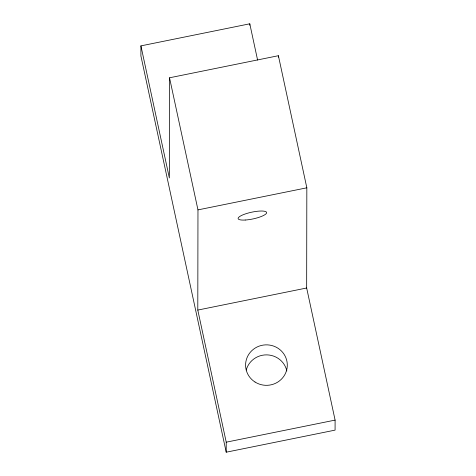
<?xml version="1.0" encoding="UTF-8"?>
<svg xmlns="http://www.w3.org/2000/svg" width="476" height="476" viewBox="0 0 476 476"><rect width="100%" height="100%" fill="white"/><g stroke="black" fill="none" stroke-linecap="round" stroke-linejoin="round"><path stroke-width="0.71" d="M140.92 45.874L140.902 55.894L226.213 452.2L335.08 430.125L335.098 420.106L306.663 288.004L306.836 187.812L278.4 55.71L169.533 77.784L169.355 177.976L140.92 45.874L249.787 23.8L257.599 60.089M226.213 452.2L226.231 442.18L197.796 310.078L197.968 209.886L169.533 77.784M249.787 25.234L249.787 23.8M278.395 57.197L278.4 55.71M197.968 209.886L306.836 187.812M197.796 310.078L306.663 288.004M226.231 442.18L335.098 420.106M246.235 370.054A20.855 20.242 0.1 0 1 266.911 354.876A20.855 20.242 0.1 0 1 286.844 370.977M255.029 382.032A20.855 20.242 0.1 0 0 287.266 366.222A20.855 20.242 0.1 0 0 257.04 347.022A20.855 20.242 0.1 0 0 255.029 382.032M245.223 220.031A14.595 3.433 -12.1 0 0 266.661 212.653A14.595 3.433 -12.1 0 0 245.235 213.962A14.595 3.433 -12.1 0 0 245.223 220.031"/></g></svg>
